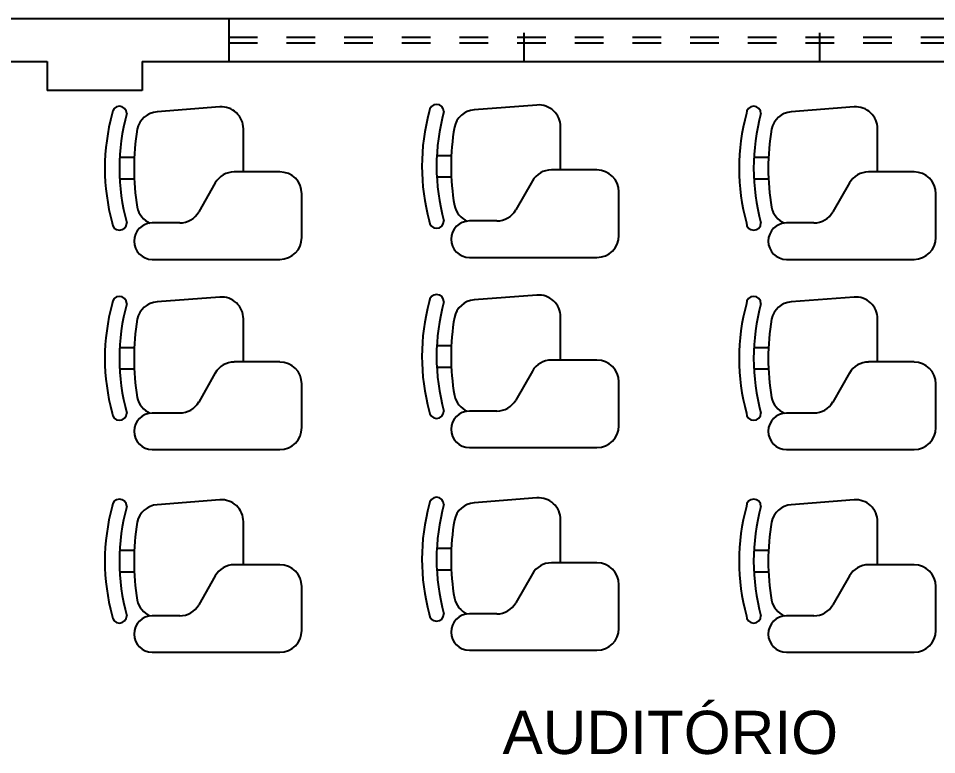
# Model space of a CAD drawing. Header units: millimetres. Extents: x 7034 to 7235, y -465 to -380.
# Drawn here: x 7154.8 to 7157.985, y -407.188 to -404.633 of the extents above; entities that cross this region are included whole.
import ezdxf

# ---------------------------------------------------------------- set-up
doc = ezdxf.new("R2010")
doc.units = ezdxf.units.MM
doc.header["$LTSCALE"] = 0.005
doc.linetypes.add('DASHED', pattern=[19.05, 12.7, -6.35])
doc.layers.add('0-LAYOUT', color=250, linetype='Continuous', lineweight=25)
for name, color, linetype in [('ARQ_ALVENARIA', 6, 'Continuous'), ('ARQ_JANELAALTA', 150, 'DASHED'), ('ARQ_TXT_AMBIENTE', 3, 'Continuous')]:
    doc.layers.add(name, color=color, linetype=linetype)
doc.styles.get("Standard").update_dxf_attribs({"font": 'arial.ttf'})

# ---------------------------------------------------------------- blocks, each defined once
blk = doc.blocks.new('A$C778229A4')
at = {"layer": '0-LAYOUT', "linetype": 'Continuous'}
for p, q in [((556.6, 737.6), (252.4, 714.2)), ((670.6, 423.4), (670.6, 632.1)), ((72, 493.9), (142.4, 493.9)), ((847, 423.4), (626.1, 423.4)), ((142.4, 388.1), (72, 388.1)), ((534.2, 370.1), (454.1, 229.7)), ((952.8, 105.8), (952.8, 317.5)), ((362.2, 176.4), (229.5, 176.4)), ((229.5, 0), (847, 0))]:
    blk.add_line(p, q, dxfattribs=at)
for centre, radius, start, end in [((70.8, 705.6), 35.3, 0, 180), ((260.5, 608.7), 105.8, 94.3987, 168.3055), ((564.7, 632.1), 105.8, 0, 94.3987), ((1004.3, 441), 1004.3, 164.7235, 195.2765), ((1074.9, 441), 1004.3, 164.7235, 195.2765), ((1283.9, 441), 1142.8, 170.4765, 189.5235), ((626.1, 317.5), 105.8, 90, 150.2551), ((847, 317.5), 105.8, 0, 90), ((260.5, 273.4), 105.8, 191.6945, 247.1849), ((362.2, 282.3), 105.8, 270, 330.2551), ((70.8, 176.4), 35.3, 180, 0), ((229.5, 88.2), 88.2, 90, 270), ((847, 105.8), 105.8, 270, 0)]:
    blk.add_arc(centre, radius, start, end, dxfattribs=at)

msp = doc.modelspace()

# ---------------------------------------------------------------- linework, layer by layer
at = {"layer": 'ARQ_ALVENARIA'}
for p, q in [((7149.1196, -404.6332), (7165.3496, -404.6332)), ((7155.5296, -404.6332), (7155.5296, -404.7832)), ((7149.9796, -404.7832), (7154.8996, -404.7832)), ((7154.8996, -404.7832), (7154.8996, -404.8832)), ((7155.2296, -404.7832), (7155.5296, -404.7832)), ((7155.2296, -404.7832), (7155.2296, -404.8832)), ((7155.5296, -404.7832), (7159.6296, -404.7832)), ((7155.2296, -404.8832), (7154.8996, -404.8832))]:
    msp.add_line(p, q, dxfattribs=at)
at = {"layer": 'ARQ_JANELAALTA', "ltscale": 0.5}
for p, q in [((7156.5546, -404.7832), (7156.5546, -404.6332)), ((7157.5796, -404.7832), (7157.5796, -404.6332)), ((7155.5296, -404.6982), (7159.6296, -404.6982)), ((7155.5296, -404.7182), (7159.6296, -404.7182))]:
    msp.add_line(p, q, dxfattribs=at)
for p in [(7156.5546, -404.7832), (7157.5796, -404.7832)]:
    msp.add_point(p, dxfattribs=at)

# ---------------------------------------------------------------- block references
at = {"layer": '0-LAYOUT', "xscale": 0.0007168438189785798, "yscale": 0.0007168438189785798, "zscale": 0.0007168438189785798}
for p in [(7155.0996, -405.4694), (7156.1996, -405.4626), (7157.2996, -405.4694), (7155.0996, -406.1289), (7156.1996, -406.1222), (7157.2996, -406.1289), (7155.0996, -406.8325), (7156.1996, -406.8258), (7157.2996, -406.8325)]:
    msp.add_blockref('A$C778229A4', p, dxfattribs=at)

# ---------------------------------------------------------------- texts
at = {"layer": 'ARQ_TXT_AMBIENTE', "insert": (7155.5768, -407.0355), "char_height": 0.15, "attachment_point": 1}
msp.add_mtext_dynamic_manual_height_columns('\\pi0.66943;    AUDITÓRIO ', width=2.72651, gutter_width=12.5, heights=[0], dxfattribs=at)

doc.saveas('drawing.dxf')
